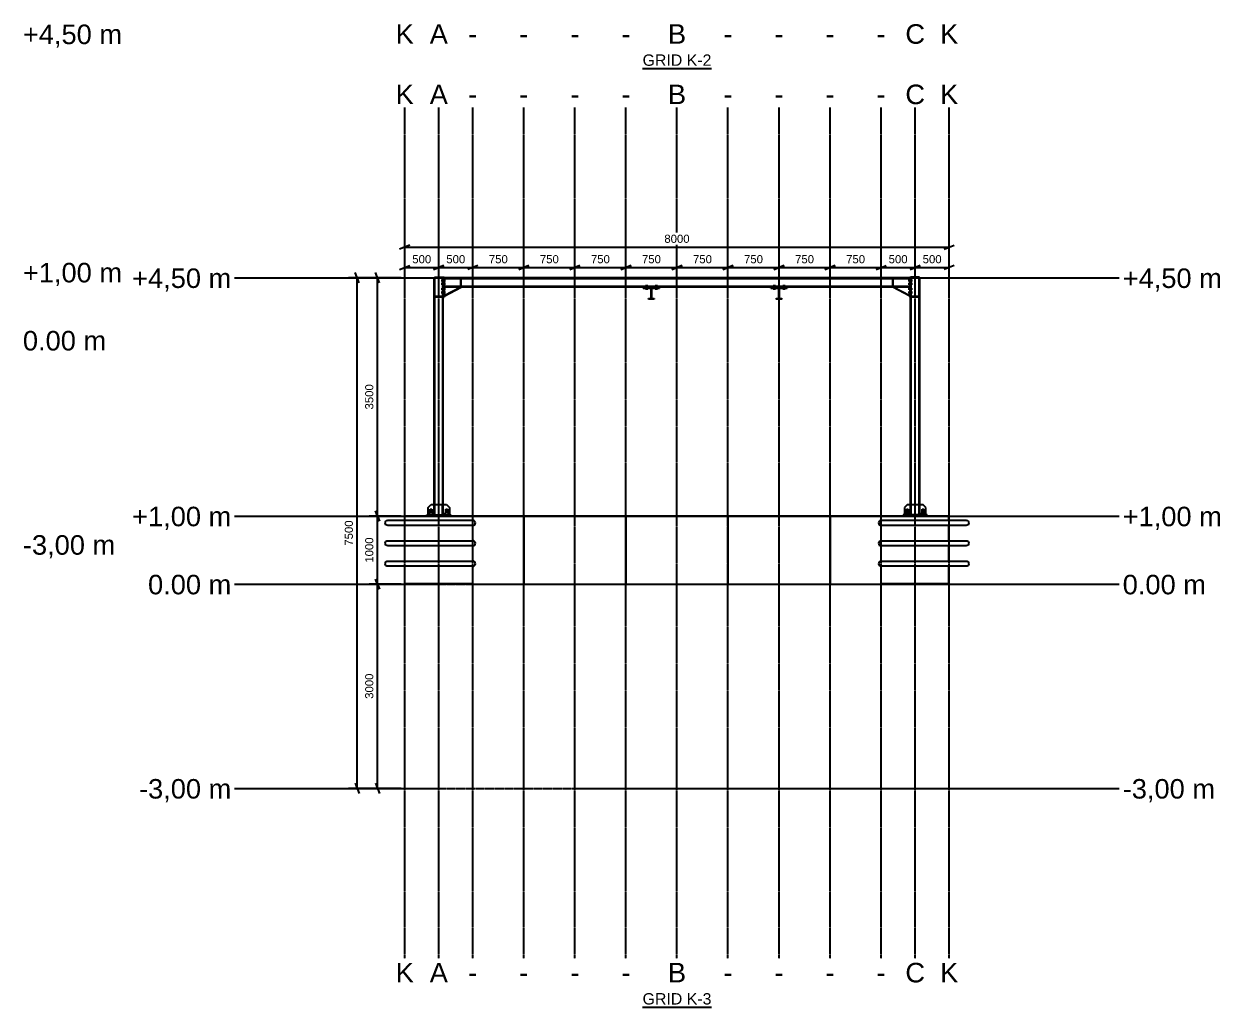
# Model space of a CAD drawing. Header units: millimetres. Extents: x -57554 to 16546, y 2142 to 98430.
# Drawn here: x -30215 to -12638, y 2142 to 16583 of the extents above; entities that cross this region are included whole.
import ezdxf

# ---------------------------------------------------------------- set-up
doc = ezdxf.new("R2010")
doc.units = ezdxf.units.MM
doc.linetypes.add('DXK_LINE_DOT3', pattern=[5.9187, 2.979, -0.9799, 0.9799, -0.9799])
doc.layers.add('S-Z23-A_DIMENSIONS', color=7, linetype='Continuous')
doc.styles.add('Arial', font='ARIAL.TTF', dxfattribs={"height": 0.2})

msp = doc.modelspace()

# ---------------------------------------------------------------- linework, layer by layer
at = {"color": 6, "linetype": 'Continuous'}
for p, q in [((-21124, 15930), (-20113, 15930)), ((-24071, 12802), (-24071, 12828)), ((-24071, 12828), (-24061, 12828)), ((-24071, 12815), (-24061, 12815)), ((-24071, 12802), (-24061, 12802)), ((-24071, 12752), (-24071, 12778)), ((-24071, 12778), (-24061, 12778)), ((-24071, 12765), (-24061, 12765)), ((-24071, 12752), (-24061, 12752)), ((-24071, 12676), (-24071, 12704)), ((-24071, 12704), (-24061, 12704)), ((-24071, 12690), (-24061, 12690)), ((-24071, 12676), (-24061, 12676)), ((-24042, 12828), (-24032, 12828)), ((-24042, 12815), (-24032, 12815)), ((-24042, 12802), (-24032, 12802)), ((-24042, 12778), (-24032, 12778)), ((-24042, 12765), (-24032, 12765)), ((-24042, 12752), (-24032, 12752)), ((-24042, 12704), (-24032, 12704)), ((-24042, 12690), (-24032, 12690)), ((-24042, 12676), (-24032, 12676)), ((-24032, 12802), (-24032, 12828)), ((-24032, 12752), (-24032, 12778)), ((-24032, 12676), (-24032, 12704)), ((-21048, 12735), (-21082, 12735)), ((-21082, 12722), (-21082, 12735)), ((-21082, 12689), (-21082, 12702)), ((-21048, 12689), (-21082, 12689)), ((-21074, 12722), (-21074, 12735)), ((-21074, 12689), (-21074, 12702)), ((-21056, 12722), (-21056, 12735)), ((-21056, 12689), (-21056, 12702)), ((-21048, 12722), (-21048, 12735)), ((-21048, 12702), (-21048, 12689)), ((-20906, 12735), (-20940, 12735)), ((-20940, 12722), (-20940, 12735)), ((-20940, 12689), (-20940, 12702)), ((-20906, 12689), (-20940, 12689)), ((-20932, 12722), (-20932, 12735)), ((-20932, 12689), (-20932, 12702)), ((-20914, 12722), (-20914, 12735)), ((-20914, 12689), (-20914, 12702)), ((-20906, 12722), (-20906, 12735)), ((-20906, 12702), (-20906, 12689)), ((-19173, 12735), (-19207, 12735)), ((-19207, 12722), (-19207, 12735)), ((-19207, 12689), (-19207, 12702)), ((-19173, 12689), (-19207, 12689)), ((-19199, 12722), (-19199, 12735)), ((-19199, 12689), (-19199, 12702)), ((-19181, 12722), (-19181, 12735)), ((-19181, 12689), (-19181, 12702)), ((-19173, 12722), (-19173, 12735)), ((-19173, 12702), (-19173, 12689)), ((-19031, 12735), (-19065, 12735)), ((-19065, 12722), (-19065, 12735)), ((-19065, 12689), (-19065, 12702)), ((-19031, 12689), (-19065, 12689)), ((-19057, 12722), (-19057, 12735)), ((-19057, 12689), (-19057, 12702)), ((-19039, 12722), (-19039, 12735)), ((-19039, 12689), (-19039, 12702)), ((-19031, 12722), (-19031, 12735)), ((-19031, 12702), (-19031, 12689)), ((-17205, 12828), (-17195, 12828)), ((-17205, 12802), (-17205, 12828)), ((-17205, 12815), (-17195, 12815)), ((-17195, 12802), (-17205, 12802)), ((-17205, 12778), (-17195, 12778)), ((-17205, 12752), (-17205, 12778)), ((-17205, 12765), (-17195, 12765)), ((-17195, 12752), (-17205, 12752)), ((-17205, 12704), (-17195, 12704)), ((-17205, 12676), (-17205, 12704)), ((-17205, 12690), (-17195, 12690)), ((-17195, 12676), (-17205, 12676)), ((-17167, 12828), (-17177, 12828)), ((-17177, 12815), (-17167, 12815)), ((-17177, 12802), (-17167, 12802)), ((-17167, 12778), (-17177, 12778)), ((-17177, 12765), (-17167, 12765)), ((-17177, 12752), (-17167, 12752)), ((-17167, 12704), (-17177, 12704)), ((-17177, 12690), (-17167, 12690)), ((-17177, 12676), (-17167, 12676)), ((-17167, 12802), (-17167, 12828)), ((-17167, 12752), (-17167, 12778)), ((-17167, 12676), (-17167, 12704)), ((-24071, 12626), (-24071, 12654)), ((-24071, 12654), (-24061, 12654)), ((-24071, 12640), (-24061, 12640)), ((-24071, 12626), (-24061, 12626)), ((-24042, 12654), (-24032, 12654)), ((-24042, 12640), (-24032, 12640)), ((-24042, 12626), (-24032, 12626)), ((-24032, 12626), (-24032, 12654)), ((-17205, 12654), (-17195, 12654)), ((-17205, 12626), (-17205, 12654)), ((-17205, 12640), (-17195, 12640)), ((-17195, 12626), (-17205, 12626)), ((-17167, 12654), (-17177, 12654)), ((-17177, 12640), (-17167, 12640)), ((-17177, 12626), (-17167, 12626)), ((-17167, 12626), (-17167, 12654)), ((-21124, 2142), (-20113, 2142))]:
    msp.add_line(p, q, dxfattribs=at)
at = {"color": 1, "linetype": 'DXK_LINE_DOT3'}
for p, q in [((-24619, 2855), (-24619, 15355)), ((-24119, 2855), (-24119, 15355)), ((-23619, 2855), (-23619, 15355)), ((-22869, 2855), (-22869, 15355)), ((-22119, 2855), (-22119, 15355)), ((-21369, 2855), (-21369, 15355)), ((-20619, 2855), (-20619, 15355)), ((-19869, 2855), (-19869, 15355)), ((-19119, 2855), (-19119, 15355)), ((-18369, 2855), (-18369, 15355)), ((-17619, 2855), (-17619, 15355)), ((-17119, 2855), (-17119, 15355)), ((-16619, 2855), (-16619, 15355)), ((-27119, 12855), (-14119, 12855)), ((-27119, 9355), (-14119, 9355)), ((-27119, 8355), (-14119, 8355)), ((-27119, 5355), (-14119, 5355))]:
    msp.add_line(p, q, dxfattribs=at)
at = {"color": 2, "linetype": 'Continuous'}
for p, q in [((-24185, 9525), (-24185, 12855)), ((-24185, 12855), (-24177, 12855)), ((-24180, 12855), (-24180, 12863)), ((-24180, 12863), (-24057, 12863)), ((-24177, 9525), (-24177, 12855)), ((-24177, 12855), (-24061, 12855)), ((-24061, 9525), (-24061, 12855)), ((-24061, 12855), (-24052, 12855)), ((-24057, 12863), (-24057, 12855)), ((-24052, 12865), (-24052, 12572)), ((-24052, 12865), (-24042, 12865)), ((-24052, 9525), (-24052, 12855)), ((-24042, 12865), (-24042, 12572)), ((-17195, 12855), (-24042, 12855)), ((-24042, 12855), (-24042, 12846)), ((-24042, 12846), (-17195, 12846)), ((-23796, 12730), (-23796, 12846)), ((-23788, 12730), (-23788, 12846)), ((-17449, 12730), (-17449, 12846)), ((-17441, 12730), (-17441, 12846)), ((-17195, 12865), (-17195, 12572)), ((-17195, 12865), (-17185, 12865)), ((-17195, 12846), (-17195, 12855)), ((-17185, 12865), (-17185, 12572)), ((-17185, 9525), (-17185, 12855)), ((-17185, 12855), (-17177, 12855)), ((-17057, 12863), (-17180, 12863)), ((-17180, 12863), (-17180, 12855)), ((-17177, 9525), (-17177, 12855)), ((-17177, 12855), (-17061, 12855)), ((-17061, 9525), (-17061, 12855)), ((-17061, 12855), (-17052, 12855)), ((-17057, 12855), (-17057, 12863)), ((-17052, 9525), (-17052, 12855)), ((-24042, 12730), (-17195, 12730)), ((-24042, 12730), (-24042, 12722)), ((-24042, 12722), (-21115, 12722)), ((-24042, 12592), (-23796, 12722)), ((-24038, 12584), (-23792, 12715)), ((-23796, 12722), (-23792, 12722)), ((-23792, 12722), (-23792, 12715)), ((-21115, 12722), (-20873, 12722)), ((-21115, 12712), (-21115, 12722)), ((-20873, 12712), (-21115, 12712)), ((-21115, 12712), (-20873, 12712)), ((-21115, 12702), (-21115, 12712)), ((-21115, 12702), (-21035, 12702)), ((-21035, 12695), (-21035, 12702)), ((-21035, 12702), (-20953, 12702)), ((-20996, 12695), (-21035, 12695)), ((-20996, 12549), (-20996, 12695)), ((-20953, 12695), (-20991, 12695)), ((-20991, 12695), (-20991, 12549)), ((-20953, 12702), (-20953, 12695)), ((-20953, 12702), (-20873, 12702)), ((-20873, 12722), (-20873, 12712)), ((-20873, 12722), (-19240, 12722)), ((-20873, 12712), (-20873, 12702)), ((-19240, 12722), (-18998, 12722)), ((-19240, 12712), (-19240, 12722)), ((-18998, 12712), (-19240, 12712)), ((-19240, 12712), (-18998, 12712)), ((-19240, 12702), (-19240, 12712)), ((-19240, 12702), (-19160, 12702)), ((-19160, 12695), (-19160, 12702)), ((-19160, 12702), (-19078, 12702)), ((-19121, 12695), (-19160, 12695)), ((-19121, 12549), (-19121, 12695)), ((-19078, 12695), (-19116, 12695)), ((-19116, 12695), (-19116, 12549)), ((-19078, 12702), (-19078, 12695)), ((-19078, 12702), (-18998, 12702)), ((-18998, 12722), (-18998, 12712)), ((-18998, 12722), (-17195, 12722)), ((-18998, 12712), (-18998, 12702)), ((-17445, 12722), (-17441, 12722)), ((-17445, 12715), (-17445, 12722)), ((-17199, 12584), (-17445, 12715)), ((-17441, 12722), (-17195, 12592)), ((-17195, 12722), (-17195, 12730)), ((-24177, 12585), (-24061, 12585)), ((-24177, 12577), (-24061, 12577)), ((-24052, 12572), (-24042, 12572)), ((-24038, 12584), (-24042, 12592)), ((-21035, 12542), (-21035, 12549)), ((-21035, 12549), (-20996, 12549)), ((-20953, 12542), (-21035, 12542)), ((-20991, 12549), (-20953, 12549)), ((-20953, 12549), (-20953, 12542)), ((-19160, 12542), (-19160, 12549)), ((-19160, 12549), (-19121, 12549)), ((-19078, 12542), (-19160, 12542)), ((-19116, 12549), (-19078, 12549)), ((-19078, 12549), (-19078, 12542)), ((-17195, 12592), (-17199, 12584)), ((-17195, 12572), (-17185, 12572)), ((-17177, 12585), (-17061, 12585)), ((-17177, 12577), (-17061, 12577)), ((-24275, 9480), (-24230, 9525)), ((-24230, 9525), (-24186, 9525)), ((-24176, 9525), (-24186, 9525)), ((-24186, 9375), (-24186, 9525)), ((-24176, 9375), (-24176, 9525)), ((-24176, 9525), (-24062, 9525)), ((-24052, 9525), (-24062, 9525)), ((-24062, 9375), (-24062, 9525)), ((-24052, 9375), (-24052, 9525)), ((-24052, 9525), (-24007, 9525)), ((-24007, 9525), (-23962, 9480)), ((-17230, 9525), (-17275, 9480)), ((-17230, 9525), (-17186, 9525)), ((-17176, 9525), (-17186, 9525)), ((-17186, 9375), (-17186, 9525)), ((-17176, 9375), (-17176, 9525)), ((-17176, 9525), (-17062, 9525)), ((-17052, 9525), (-17062, 9525)), ((-17062, 9375), (-17062, 9525)), ((-17052, 9375), (-17052, 9525)), ((-17052, 9525), (-17007, 9525)), ((-16962, 9480), (-17007, 9525)), ((-24619, 9356), (-24619, 9354)), ((-24619, 9356), (-23119, 9356)), ((-24619, 9293), (-24619, 9355)), ((-24619, 9355), (-24616, 9355)), ((-24619, 9354), (-23119, 9354)), ((-24616, 9293), (-24616, 9355)), ((-24616, 9355), (-23619, 9355)), ((-24616, 9293), (-24616, 9355)), ((-24294, 9356), (-24294, 9375)), ((-24294, 9375), (-23944, 9375)), ((-24275, 9375), (-24275, 9480)), ((-24207, 9402), (-24261, 9402)), ((-24261, 9402), (-24261, 9375)), ((-24247, 9455), (-24221, 9455)), ((-24247, 9402), (-24247, 9455)), ((-24221, 9455), (-24221, 9402)), ((-24207, 9375), (-24207, 9402)), ((-24186, 9480), (-24176, 9480)), ((-24062, 9480), (-24052, 9480)), ((-23977, 9402), (-24031, 9402)), ((-24031, 9402), (-24031, 9375)), ((-24017, 9455), (-23991, 9455)), ((-24017, 9402), (-24017, 9455)), ((-23991, 9455), (-23991, 9402)), ((-23977, 9375), (-23977, 9402)), ((-23962, 9480), (-23962, 9375)), ((-23944, 9375), (-23944, 9356)), ((-23619, 9293), (-23619, 9355)), ((-23619, 9293), (-23619, 9355)), ((-23119, 9356), (-23119, 9354)), ((-23119, 9356), (-23119, 9354)), ((-23119, 9356), (-21619, 9356)), ((-23119, 9354), (-21619, 9354)), ((-22869, 9354), (-22869, 8355)), ((-22869, 8355), (-22869, 9354)), ((-21619, 9356), (-21619, 9354)), ((-21619, 9356), (-21619, 9354)), ((-21619, 9356), (-20119, 9356)), ((-21619, 9354), (-20119, 9354)), ((-21369, 8355), (-21369, 9354)), ((-21369, 9354), (-21369, 8355)), ((-20119, 9356), (-20119, 9354)), ((-20119, 9356), (-20119, 9354)), ((-20119, 9356), (-18619, 9356)), ((-20119, 9354), (-18619, 9354)), ((-18369, 9355), (-19869, 9355)), ((-19869, 9355), (-19869, 8355)), ((-18619, 9356), (-18619, 9354)), ((-18619, 9356), (-18619, 9354)), ((-18619, 9356), (-17119, 9356)), ((-18619, 9354), (-17119, 9354)), ((-18369, 8355), (-18369, 9355)), ((-17619, 9355), (-18369, 9355)), ((-18369, 9355), (-18369, 8355)), ((-18369, 9352), (-18369, 9352)), ((-17619, 9293), (-17619, 9355)), ((-17619, 9355), (-16622, 9355)), ((-17619, 9293), (-17619, 9355)), ((-16944, 9375), (-17294, 9375)), ((-17294, 9375), (-17294, 9356)), ((-17275, 9480), (-17275, 9375)), ((-17207, 9402), (-17261, 9402)), ((-17261, 9402), (-17261, 9375)), ((-17247, 9455), (-17221, 9455)), ((-17247, 9402), (-17247, 9455)), ((-17221, 9455), (-17221, 9402)), ((-17207, 9375), (-17207, 9402)), ((-17186, 9480), (-17176, 9480)), ((-17119, 9356), (-17119, 9354)), ((-17119, 9356), (-17119, 9354)), ((-17119, 9356), (-16622, 9356)), ((-17119, 9354), (-16622, 9354)), ((-17062, 9480), (-17052, 9480)), ((-16977, 9402), (-17031, 9402)), ((-17031, 9402), (-17031, 9375)), ((-17017, 9455), (-16991, 9455)), ((-17017, 9402), (-17017, 9455)), ((-16991, 9455), (-16991, 9402)), ((-16977, 9375), (-16977, 9402)), ((-16962, 9375), (-16962, 9480)), ((-16944, 9356), (-16944, 9375)), ((-16622, 9356), (-16622, 9354)), ((-16622, 9293), (-16622, 9355)), ((-16622, 9355), (-16619, 9355)), ((-16622, 9293), (-16622, 9355)), ((-16619, 9293), (-16619, 9355)), ((-24907, 9255), (-24904, 9270)), ((-24904, 9240), (-24907, 9255)), ((-24904, 9270), (-24896, 9282)), ((-24896, 9228), (-24904, 9240)), ((-24896, 9282), (-24883, 9290)), ((-24883, 9220), (-24896, 9228)), ((-24883, 9290), (-24869, 9293)), ((-24869, 9217), (-24883, 9220)), ((-24869, 9293), (-23619, 9293)), ((-23619, 9217), (-24869, 9217)), ((-24619, 8993), (-24619, 9217)), ((-24616, 8993), (-24616, 9217)), ((-24616, 8993), (-24616, 9217)), ((-23604, 9290), (-23619, 9293)), ((-23619, 9217), (-23604, 9220)), ((-23619, 8993), (-23619, 9217)), ((-23619, 8993), (-23619, 9217)), ((-23592, 9282), (-23604, 9290)), ((-23604, 9220), (-23592, 9228)), ((-23584, 9270), (-23592, 9282)), ((-23592, 9228), (-23584, 9240)), ((-23581, 9255), (-23584, 9270)), ((-23584, 9240), (-23581, 9255)), ((-18369, 9252), (-18369, 9252)), ((-18369, 9252), (-18369, 9252)), ((-17654, 9270), (-17657, 9255)), ((-17657, 9255), (-17654, 9240)), ((-17646, 9282), (-17654, 9270)), ((-17654, 9240), (-17646, 9228)), ((-17633, 9290), (-17646, 9282)), ((-17646, 9228), (-17633, 9220)), ((-17619, 9293), (-17633, 9290)), ((-17633, 9220), (-17619, 9217)), ((-17619, 9293), (-16369, 9293)), ((-17619, 8993), (-17619, 9217)), ((-17619, 8993), (-17619, 9217)), ((-16369, 9217), (-17619, 9217)), ((-16622, 8993), (-16622, 9217)), ((-16622, 8993), (-16622, 9217)), ((-16619, 8993), (-16619, 9217)), ((-16369, 9293), (-16354, 9290)), ((-16354, 9220), (-16369, 9217)), ((-16354, 9290), (-16342, 9282)), ((-16342, 9228), (-16354, 9220)), ((-16342, 9282), (-16334, 9270)), ((-16334, 9240), (-16342, 9228)), ((-16334, 9270), (-16331, 9255)), ((-16331, 9255), (-16334, 9240)), ((-24907, 8955), (-24904, 8970)), ((-24904, 8970), (-24896, 8982)), ((-24896, 8982), (-24883, 8990)), ((-24883, 8990), (-24869, 8993)), ((-24869, 8993), (-23619, 8993)), ((-23604, 8990), (-23619, 8993)), ((-23592, 8982), (-23604, 8990)), ((-23584, 8970), (-23592, 8982)), ((-23581, 8955), (-23584, 8970)), ((-17654, 8970), (-17657, 8955)), ((-17646, 8982), (-17654, 8970)), ((-17633, 8990), (-17646, 8982)), ((-17619, 8993), (-17633, 8990)), ((-17619, 8993), (-16369, 8993)), ((-16369, 8993), (-16354, 8990)), ((-16354, 8990), (-16342, 8982)), ((-16342, 8982), (-16334, 8970)), ((-16334, 8970), (-16331, 8955)), ((-24904, 8940), (-24907, 8955)), ((-24896, 8928), (-24904, 8940)), ((-24883, 8920), (-24896, 8928)), ((-24869, 8917), (-24883, 8920)), ((-23619, 8917), (-24869, 8917)), ((-24619, 8693), (-24619, 8917)), ((-24616, 8693), (-24616, 8917)), ((-24616, 8693), (-24616, 8917)), ((-23619, 8917), (-23604, 8920)), ((-23619, 8693), (-23619, 8917)), ((-23619, 8693), (-23619, 8917)), ((-23604, 8920), (-23592, 8928)), ((-23592, 8928), (-23584, 8940)), ((-23584, 8940), (-23581, 8955)), ((-17657, 8955), (-17654, 8940)), ((-17654, 8940), (-17646, 8928)), ((-17646, 8928), (-17633, 8920)), ((-17633, 8920), (-17619, 8917)), ((-17619, 8693), (-17619, 8917)), ((-17619, 8693), (-17619, 8917)), ((-16369, 8917), (-17619, 8917)), ((-16622, 8693), (-16622, 8917)), ((-16622, 8693), (-16622, 8917)), ((-16619, 8693), (-16619, 8917)), ((-16354, 8920), (-16369, 8917)), ((-16342, 8928), (-16354, 8920)), ((-16334, 8940), (-16342, 8928)), ((-16331, 8955), (-16334, 8940)), ((-24907, 8655), (-24904, 8670)), ((-24904, 8640), (-24907, 8655)), ((-24904, 8670), (-24896, 8682)), ((-24896, 8628), (-24904, 8640)), ((-24896, 8682), (-24883, 8690)), ((-24883, 8620), (-24896, 8628)), ((-24883, 8690), (-24869, 8693)), ((-24869, 8617), (-24883, 8620)), ((-24869, 8693), (-23619, 8693)), ((-23619, 8617), (-24869, 8617)), ((-24619, 8355), (-24619, 8617)), ((-24616, 8358), (-24616, 8617)), ((-24616, 8358), (-24616, 8617)), ((-23604, 8690), (-23619, 8693)), ((-23619, 8617), (-23604, 8620)), ((-23619, 8355), (-23619, 8617)), ((-23619, 8358), (-23619, 8617)), ((-23592, 8682), (-23604, 8690)), ((-23604, 8620), (-23592, 8628)), ((-23584, 8670), (-23592, 8682)), ((-23592, 8628), (-23584, 8640)), ((-23581, 8655), (-23584, 8670)), ((-23584, 8640), (-23581, 8655)), ((-17654, 8670), (-17657, 8655)), ((-17657, 8655), (-17654, 8640)), ((-17646, 8682), (-17654, 8670)), ((-17654, 8640), (-17646, 8628)), ((-17633, 8690), (-17646, 8682)), ((-17646, 8628), (-17633, 8620)), ((-17619, 8693), (-17633, 8690)), ((-17633, 8620), (-17619, 8617)), ((-17619, 8693), (-16369, 8693)), ((-17619, 8355), (-17619, 8617)), ((-17619, 8358), (-17619, 8617)), ((-16369, 8617), (-17619, 8617)), ((-16622, 8358), (-16622, 8617)), ((-16622, 8358), (-16622, 8617)), ((-16619, 8355), (-16619, 8617)), ((-16369, 8693), (-16354, 8690)), ((-16354, 8620), (-16369, 8617)), ((-16354, 8690), (-16342, 8682)), ((-16342, 8628), (-16354, 8620)), ((-16342, 8682), (-16334, 8670)), ((-16334, 8640), (-16342, 8628)), ((-16334, 8670), (-16331, 8655)), ((-16331, 8655), (-16334, 8640)), ((-18369, 8458), (-18369, 8458)), ((-18369, 8458), (-18369, 8458)), ((-23619, 8355), (-24619, 8355)), ((-24616, 8358), (-23619, 8358)), ((-23619, 8358), (-24616, 8358)), ((-23619, 8358), (-23619, 8355)), ((-23619, 8355), (-22869, 8355)), ((-22869, 8355), (-21369, 8355)), ((-21369, 8355), (-19869, 8355)), ((-19869, 8355), (-18369, 8355)), ((-18369, 8358), (-18369, 8358)), ((-18369, 8355), (-17619, 8355)), ((-17619, 8355), (-17619, 8358)), ((-17619, 8358), (-16622, 8358)), ((-16622, 8358), (-17619, 8358)), ((-16619, 8355), (-17619, 8355))]:
    msp.add_line(p, q, dxfattribs=at)
at = {"layer": 'S-Z23-A_DIMENSIONS'}
for p, q in [((-24694, 12975), (-24544, 13035)), ((-24619, 12905), (-24619, 13130)), ((-24194, 12975), (-24044, 13035)), ((-24119, 12905), (-24119, 13130)), ((-23544, 13035), (-23694, 12975)), ((-23544, 13035), (-23694, 12975)), ((-23619, 12905), (-23619, 13130)), ((-23619, 12905), (-23619, 13130)), ((-22794, 13035), (-22944, 12975)), ((-22944, 12975), (-22794, 13035)), ((-22869, 12905), (-22869, 13130)), ((-22869, 12905), (-22869, 13130)), ((-22044, 13035), (-22194, 12975)), ((-22194, 12975), (-22044, 13035)), ((-22119, 12905), (-22119, 13130)), ((-22119, 12905), (-22119, 13130)), ((-21294, 13035), (-21444, 12975)), ((-21444, 12975), (-21294, 13035)), ((-21369, 12905), (-21369, 13130)), ((-21369, 12905), (-21369, 13130)), ((-20544, 13035), (-20694, 12975)), ((-20694, 12975), (-20544, 13035)), ((-20619, 12905), (-20619, 13130)), ((-20619, 12905), (-20619, 13130)), ((-19794, 13035), (-19944, 12975)), ((-19944, 12975), (-19794, 13035)), ((-19869, 12905), (-19869, 13130)), ((-19869, 12905), (-19869, 13130)), ((-19044, 13035), (-19194, 12975)), ((-19194, 12975), (-19044, 13035)), ((-19119, 12905), (-19119, 13130)), ((-19119, 12905), (-19119, 13130)), ((-18294, 13035), (-18444, 12975)), ((-18444, 12975), (-18294, 13035)), ((-18369, 12905), (-18369, 13130)), ((-18369, 12905), (-18369, 13130)), ((-17694, 12975), (-17544, 13035)), ((-17619, 12905), (-17619, 13130)), ((-17194, 12975), (-17044, 13035)), ((-17119, 12905), (-17119, 13130)), ((-16544, 13035), (-16694, 12975)), ((-16619, 12905), (-16619, 13130)), ((-24669, 12855), (-25444, 12855)), ((-25289, 12780), (-25349, 12930)), ((-24669, 12855), (-25144, 12855)), ((-24989, 12780), (-25049, 12930)), ((-25019, 9355), (-25019, 12855)), ((-24119, 13005), (-23619, 13005)), ((-23619, 13005), (-22869, 13005)), ((-22869, 13005), (-22119, 13005)), ((-22119, 13005), (-21369, 13005)), ((-21369, 13005), (-20619, 13005)), ((-20619, 13005), (-19869, 13005)), ((-19869, 13005), (-19119, 13005)), ((-19119, 13005), (-18369, 13005)), ((-17119, 13005), (-16619, 13005)), ((-24669, 9355), (-25144, 9355)), ((-24669, 9355), (-25144, 9355)), ((-25049, 9430), (-24989, 9280)), ((-24989, 9280), (-25049, 9430)), ((-25019, 8355), (-25019, 9355)), ((-24669, 8355), (-25144, 8355)), ((-24669, 8355), (-25144, 8355)), ((-25049, 8430), (-24989, 8280)), ((-24989, 8280), (-25049, 8430)), ((-25019, 5355), (-25019, 8355)), ((-24669, 5355), (-25444, 5355)), ((-25349, 5430), (-25289, 5280)), ((-24669, 5355), (-25144, 5355)), ((-25049, 5430), (-24989, 5280))]:
    msp.add_line(p, q, dxfattribs=at)

# ---------------------------------------------------------------- texts
at = {"color": 5, "linetype": 'Continuous', "style": 'Arial'}
for s, height, p in [('+4,50 m', 286.5, (-30230, 16287)), ('K', 287, (-24752, 16292)), ('A', 287, (-24252, 16292)), ('B', 287, (-20752, 16292)), ('C', 287, (-17263, 16292)), ('K', 287, (-16752, 16292)), ('-', 287, (-23686, 16292)), ('-', 287, (-22936, 16292)), ('-', 287, (-22186, 16292)), ('-', 287, (-21436, 16292)), ('-', 287, (-19936, 16292)), ('-', 287, (-19186, 16292)), ('-', 287, (-18436, 16292)), ('-', 287, (-17686, 16292)), ('K', 287, (-24752, 15405)), ('A', 287, (-24252, 15405)), ('B', 287, (-20752, 15405)), ('C', 287, (-17263, 15405)), ('K', 287, (-16752, 15405)), ('-', 287, (-23686, 15405)), ('-', 287, (-22936, 15405)), ('-', 287, (-22186, 15405)), ('-', 287, (-21436, 15405)), ('-', 287, (-19936, 15405)), ('-', 287, (-19186, 15405)), ('-', 287, (-18436, 15405)), ('-', 287, (-17686, 15405)), ('+1,00 m', 286.5, (-30230, 12787)), ('+4,50 m', 286.5, (-28625, 12705)), ('+4,50 m', 286.5, (-14069, 12705)), ('0.00 m', 286.5, (-30230, 11787)), ('+1,00 m', 286.5, (-28625, 9205)), ('+1,00 m', 286.5, (-14069, 9205)), ('-3,00 m', 286.5, (-30230, 8787)), ('0.00 m', 286.5, (-28391, 8205)), ('0.00 m', 286.5, (-14069, 8205)), ('-3,00 m', 286.5, (-28524, 5205)), ('-3,00 m', 286.5, (-14069, 5205)), ('K', 287, (-24752, 2505)), ('A', 287, (-24252, 2505)), ('B', 287, (-20752, 2505)), ('C', 287, (-17263, 2505)), ('K', 287, (-16752, 2505)), ('-', 287, (-23686, 2505)), ('-', 287, (-22936, 2505)), ('-', 287, (-22186, 2505)), ('-', 287, (-21436, 2505)), ('-', 287, (-19936, 2505)), ('-', 287, (-19186, 2505)), ('-', 287, (-18436, 2505)), ('-', 287, (-17686, 2505))]:
    msp.add_text(s, height=height, dxfattribs=at).set_placement(p)

# ---------------------------------------------------------------- next in the draw order: wipeouts: each hides what was drawn before it
at = {"color": 0, "linetype": 'Continuous'}
for points in [[(-20113, 15968), (-20113, 16142), (-21124, 16142), (-21124, 15968)], [(-20113, 2180), (-20113, 2355), (-21124, 2355), (-21124, 2180)]]:
    msp.add_wipeout(points, dxfattribs=at)
for points in [[(-23705, 13042), (-23705, 13217), (-24033, 13217), (-24033, 13042)], [(-23080, 13042), (-23080, 13217), (-23408, 13217), (-23408, 13042)], [(-22330, 13042), (-22330, 13217), (-22658, 13217), (-22658, 13042)], [(-21580, 13042), (-21580, 13217), (-21908, 13217), (-21908, 13042)], [(-20830, 13042), (-20830, 13217), (-21158, 13217), (-21158, 13042)], [(-20080, 13042), (-20080, 13217), (-20408, 13217), (-20408, 13042)], [(-19330, 13042), (-19330, 13217), (-19658, 13217), (-19658, 13042)], [(-18580, 13042), (-18580, 13217), (-18908, 13217), (-18908, 13042)], [(-16705, 13042), (-16705, 13217), (-17033, 13217), (-17033, 13042)], [(-25056, 11315), (-25231, 11315), (-25231, 10895), (-25056, 10895)], [(-25056, 9065), (-25231, 9065), (-25231, 8645), (-25056, 8645)], [(-25056, 7065), (-25231, 7065), (-25231, 6645), (-25056, 6645)]]:
    msp.add_wipeout(points).dxf.layer = 'S-Z23-A_DIMENSIONS'

# ---------------------------------------------------------------- next in the draw order: linework, layer by layer
at = {"layer": 'S-Z23-A_DIMENSIONS'}
for p, q in [((-16619, 12905), (-16619, 13430)), ((-16694, 13275), (-16544, 13335)), ((-24044, 13035), (-24194, 12975)), ((-24119, 12905), (-24119, 13130)), ((-17044, 13035), (-17194, 12975)), ((-17119, 12905), (-17119, 13130)), ((-25319, 5355), (-25319, 12855)), ((-24619, 13005), (-24119, 13005)), ((-17619, 13005), (-17119, 13005))]:
    msp.add_line(p, q, dxfattribs=at)

# ---------------------------------------------------------------- next in the draw order: texts
at = {"color": 7, "linetype": 'Continuous', "style": 'Arial'}
for s, p in [('GRID K-2', (-21124, 15968)), ('GRID K-3', (-21124, 2180))]:
    msp.add_text(s, height=167.1, dxfattribs=at).set_placement(p)
at = {"layer": 'S-Z23-A_DIMENSIONS', "style": 'Arial'}
for s, p in [('500', (-24008, 13068)), ('750', (-23383, 13068)), ('750', (-22633, 13068)), ('750', (-21883, 13068)), ('750', (-21133, 13068)), ('750', (-20383, 13068)), ('750', (-19633, 13068)), ('750', (-18883, 13068)), ('500', (-17008, 13068))]:
    msp.add_text(s, height=119.4, dxfattribs=at).set_placement(p)
for s, p in [('3500', (-25081, 10920)), ('1000', (-25081, 8670)), ('3000', (-25081, 6670))]:
    msp.add_text(s, height=119.4, rotation=90.0002, dxfattribs=at).set_placement(p)

# ---------------------------------------------------------------- next in the draw order: wipeouts: each hides what was drawn before it
for points in [[(-24205, 13042), (-24205, 13217), (-24533, 13217), (-24533, 13042)], [(-17205, 13042), (-17205, 13217), (-17533, 13217), (-17533, 13042)], [(-25356, 9315), (-25531, 9315), (-25531, 8895), (-25356, 8895)]]:
    msp.add_wipeout(points).dxf.layer = 'S-Z23-A_DIMENSIONS'

# ---------------------------------------------------------------- next in the draw order: linework, layer by layer
at = {"layer": 'S-Z23-A_DIMENSIONS'}
for p, q in [((-24619, 12905), (-24619, 13430)), ((-24544, 13335), (-24694, 13275)), ((-17694, 12975), (-17544, 13035)), ((-17619, 12905), (-17619, 13130)), ((-18369, 13005), (-17619, 13005))]:
    msp.add_line(p, q, dxfattribs=at)

# ---------------------------------------------------------------- next in the draw order: texts
at = {"layer": 'S-Z23-A_DIMENSIONS', "style": 'Arial'}
for p in [(-24508, 13068), (-17508, 13068)]:
    msp.add_text('500', height=119.4, dxfattribs=at).set_placement(p)
msp.add_text('7500', height=119.4, rotation=90.0002, dxfattribs=at).set_placement((-25381, 8920))

# ---------------------------------------------------------------- next in the draw order: wipeouts: each hides what was drawn before it
msp.add_wipeout([(-17830, 13042), (-17830, 13217), (-18158, 13217), (-18158, 13042)]).dxf.layer = 'S-Z23-A_DIMENSIONS'

# ---------------------------------------------------------------- next in the draw order: linework, layer by layer
at = {"layer": 'S-Z23-A_DIMENSIONS'}
msp.add_line((-24619, 13305), (-16619, 13305), dxfattribs=at)

# ---------------------------------------------------------------- next in the draw order: texts
at = {"layer": 'S-Z23-A_DIMENSIONS', "style": 'Arial'}
msp.add_text('750', height=119.4, dxfattribs=at).set_placement((-18133, 13068))

# ---------------------------------------------------------------- next in the draw order: wipeouts: each hides what was drawn before it
msp.add_wipeout([(-20409, 13342), (-20409, 13518), (-20829, 13518), (-20829, 13342)]).dxf.layer = 'S-Z23-A_DIMENSIONS'

# ---------------------------------------------------------------- next in the draw order: texts
msp.add_text('8000', height=119.4, dxfattribs=at).set_placement((-20804, 13368))

doc.saveas('drawing.dxf')
